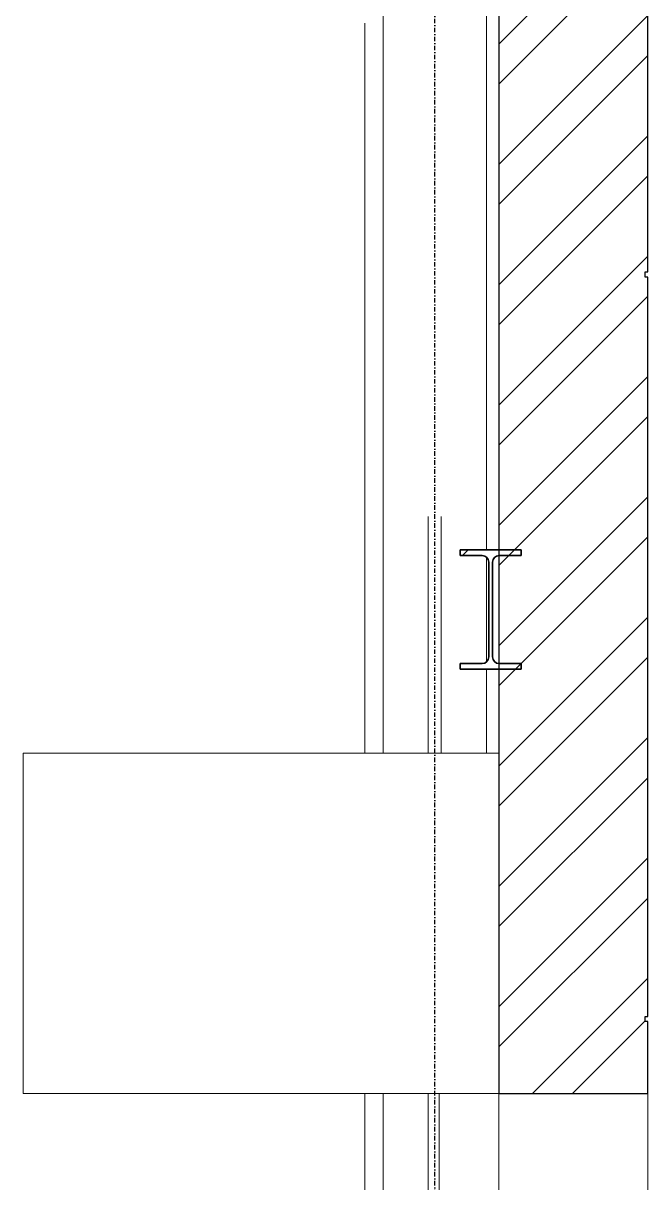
# Model space of a CAD drawing. Header units: millimetres. Extents: x 180139 to 245212, y -4005 to 9345.
# Drawn here: x 238888 to 239727, y 2630 to 4188 of the extents above; entities that cross this region are included whole.
import ezdxf

# ---------------------------------------------------------------- set-up
doc = ezdxf.new("R2010")
doc.units = ezdxf.units.MM
doc.linetypes.add('1_Čerchovaná 6_0mm', pattern=[12, 6, -3, 0, -3])
for name, color, linetype, lineweight in [('A-DOOR', 7, 'Continuous', 9), ('A-WALL', 7, 'Continuous', 9), ('A-WALL-1', 7, 'Continuous', 25), ('S-BEAM', 7, 'Continuous', 9), ('S-BEAM-1', 7, 'Continuous', 35), ('S-COLS', 7, 'Continuous', 9)]:
    doc.layers.add(name, color=color, linetype=linetype, lineweight=lineweight)
doc.layers.add('A-WALL-PATT-2', color=9, linetype='Continuous', lineweight=9, true_color=0x808080)
doc.layers.add('S-GRID-1', color=9, linetype='1_Čerchovaná 6_0mm', lineweight=25, true_color=0x808080)

# ---------------------------------------------------------------- blocks, each defined once
blk = doc.blocks.new('Sloup IPE - 388046-B')
at = {"layer": 'S-COLS'}
for p, q in [((-125794.4, 3207.2), (-125794.4, 4187.5)), ((-125794.4, -250), (-125794.4, 2750))]:
    blk.add_line(p, q, dxfattribs=at)
blk = doc.blocks.new('M_S profily_ sloup - S310X74-387919-B')
at = {"layer": 'S-COLS'}
for p, q in [((-125709.1, 3525), (-125709.1, 3207.2)), ((-125691.7, 3207.2), (-125691.7, 3525)), ((-125709.1, 2750), (-125709.1, -738))]:
    blk.add_line(p, q, dxfattribs=at)
blk = doc.blocks.new('M_S profily_ sloup - 388384-B')
at = {"layer": 'S-COLS'}
for p, q in [((-125769.9, 3207.2), (-125769.9, 4926.5)), ((-125630.9, 3480), (-125630.9, 4926.5)), ((-125630.9, 3329.9), (-125630.9, 3470.1)), ((-125630.9, 3207.2), (-125630.9, 3320)), ((-125769.9, -738), (-125769.9, 2750))]:
    blk.add_line(p, q, dxfattribs=at)
blk = doc.blocks.new('IPE - IPE160-460606-B')
at = {"layer": 'S-BEAM'}
h = blk.add_hatch(dxfattribs=at)
h.set_pattern_fill('FP_11', color=256, style=0, pattern_type=2)
h.set_pattern_definition([(45, (-136615.95, 3664.97), (-251.447, 251.447), []), (45, (-136615.95, 4045.97), (-251.447, 251.447), [])])
h.paths.add_polyline_path([(-125666.4, 3320), (-125584.4, 3320), (-125584.4, 3327.4), (-125613.9, 3327.4), (-125620.3, 3330), (-125622.9, 3336.4), (-125622.9, 3463.6), (-125620.3, 3470), (-125613.9, 3472.6), (-125584.4, 3472.6), (-125584.4, 3480), (-125666.4, 3480), (-125666.4, 3472.6), (-125636.9, 3472.6), (-125630.5, 3470), (-125627.9, 3463.6), (-125627.9, 3336.4), (-125630.5, 3330), (-125636.9, 3327.4), (-125666.4, 3327.4)])
at = {"layer": 'S-BEAM-1'}
for p, q in [((-125584.4, 3480), (-125666.4, 3480)), ((-125666.4, 3480), (-125666.4, 3472.6)), ((-125584.4, 3472.6), (-125584.4, 3480)), ((-125666.4, 3472.6), (-125636.9, 3472.6)), ((-125627.9, 3463.6), (-125627.9, 3336.4)), ((-125622.9, 3336.4), (-125622.9, 3463.6)), ((-125613.9, 3472.6), (-125584.4, 3472.6)), ((-125636.9, 3327.4), (-125666.4, 3327.4)), ((-125666.4, 3327.4), (-125666.4, 3320)), ((-125666.4, 3320), (-125584.4, 3320)), ((-125584.4, 3327.4), (-125613.9, 3327.4)), ((-125584.4, 3320), (-125584.4, 3327.4))]:
    blk.add_line(p, q, dxfattribs=at)
for centre, start, end in [((-125636.9, 3463.6), 0, 90), ((-125613.9, 3463.6), 90, 180), ((-125636.9, 3336.4), 270, 0), ((-125613.9, 3336.4), 180, 270)]:
    blk.add_arc(centre, 9, start, end, dxfattribs=at)
blk = doc.blocks.new('M_Vrata_ výsuvná_ sekční - 3000X4000 MM-840892-B')
at = {"layer": 'A-DOOR'}
for p, q in [((-126253.2, 3207.2), (-126253.2, 2750)), ((-125614.4, 3207.2), (-126253.2, 3207.2)), ((-125614.4, 2750), (-125614.4, 3207.2)), ((-126253.2, 2750), (-125614.4, 2750)), ((-125614.4, 2750), (-125694.4, 2750)), ((-125694.4, 2750), (-125694.4, -750)), ((-125614.4, -750), (-125614.4, 2750))]:
    blk.add_line(p, q, dxfattribs=at)

msp = doc.modelspace()

# ---------------------------------------------------------------- hatches: boundary and pattern name
at = {"layer": 'A-WALL-PATT-2'}
h = msp.add_hatch(dxfattribs=at)
h.set_pattern_fill('FP_10', color=256, angle=225, style=0, pattern_type=2)
h.set_pattern_definition([(45, (228525.39, 3664.97), (-80.8223, 80.8223), []), (45, (228579.27, 3664.97), (-80.8223, 80.8223), [])])
h.paths.add_polyline_path([(239526.9, 2750), (239726.9, 2750), (239726.9, 2846.6), (239723.4, 2846.6), (239723.4, 2853.6), (239726.9, 2853.6), (239726.9, 3846.6), (239723.4, 3846.6), (239723.4, 3853.6), (239726.9, 3853.6), (239726.9, 5547.4), (239526.9, 5547.4), (239526.9, 2792.1)])

# ---------------------------------------------------------------- linework, layer by layer
at = {"layer": 'A-WALL'}
msp.add_line((239726.9, 2750), (239726.9, -450), dxfattribs=at)
at = {"layer": 'A-WALL-1'}
for p, q in [((239526.9, 5547.4), (239526.9, 2750)), ((239726.9, 3853.6), (239726.9, 5547.4)), ((239723.4, 3846.6), (239723.4, 3853.6)), ((239723.4, 3853.6), (239726.9, 3853.6)), ((239726.9, 3846.6), (239723.4, 3846.6)), ((239726.9, 2853.6), (239726.9, 3846.6)), ((239723.4, 2846.6), (239723.4, 2853.6)), ((239723.4, 2853.6), (239726.9, 2853.6)), ((239726.9, 2846.6), (239723.4, 2846.6)), ((239726.9, 2750), (239726.9, 2846.6)), ((239526.9, 2750), (239726.9, 2750))]:
    msp.add_line(p, q, dxfattribs=at)
at = {"layer": 'S-GRID-1'}
msp.add_line((239440.9, -3000), (239440.9, 7794.4), dxfattribs=at)

# ---------------------------------------------------------------- block references
at = {"layer": 'A-DOOR'}
msp.add_blockref('M_Vrata_ výsuvná_ sekční - 3000X4000 MM-840892-B', (365141.3, 0), dxfattribs=at)
at = {"layer": 'S-BEAM'}
msp.add_blockref('IPE - IPE160-460606-B', (365141.3, 0), dxfattribs=at)
at = {"layer": 'S-COLS'}
for name in ['M_S profily_ sloup - 388384-B', 'Sloup IPE - 388046-B', 'M_S profily_ sloup - S310X74-387919-B']:
    msp.add_blockref(name, (365141.3, 0), dxfattribs=at)

doc.saveas('drawing.dxf')
